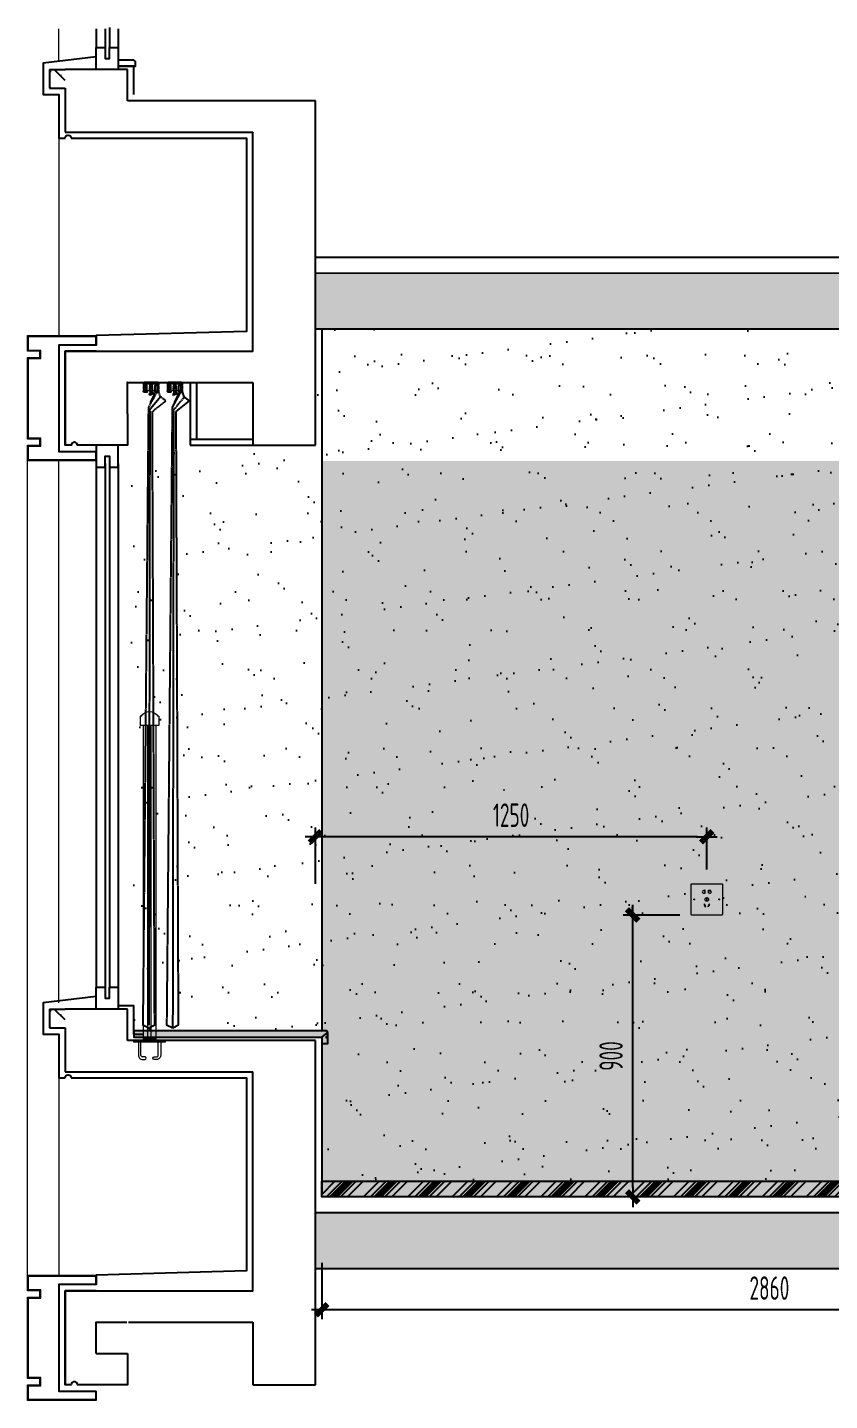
# Model space of a CAD drawing. Header units: inches. Extents: x 96003 to 270950, y -80202 to 65998.
# Drawn here: x 153973 to 156535, y 5466 to 9850 of the extents above; entities that cross this region are included whole.
import ezdxf

# ---------------------------------------------------------------- set-up
doc = ezdxf.new("R2010")
doc.units = ezdxf.units.IN
doc.header["$LTSCALE"] = 10
doc.header["$MEASUREMENT"] = 0
doc.linetypes.add('DASH', pattern=[0.35, 0.25, -0.1])
for name, color, linetype in [('01', 200, 'Continuous'), ('16', 12, 'Continuous'), ('81', 81, 'Continuous'), ('A_SURFACE', 9, 'Continuous'), ('AD-土建柱轮廓线', 200, 'Continuous'), ('EL-03', 3, 'Continuous'), ('EL-30', 30, 'Continuous'), ('EL-BHATCH-250', 250, 'Continuous'), ('FC-地面造型', 136, 'Continuous'), ('PUB_HATCH', 8, 'Continuous'), ('SBEI', 1, 'Continuous')]:
    doc.layers.add(name, color=color, linetype=linetype)
for name, color, linetype, lineweight in [('D-地面铺装', 252, 'Continuous', 9), ('F-2', 145, 'Continuous', 0), ('J-金属幕墙', 34, 'Continuous', 13), ('L-栏杆扶手', 73, 'Continuous', 13), ('L-立面看线', 8, 'Continuous', 13)]:
    doc.layers.add(name, color=color, linetype=linetype, lineweight=lineweight)
doc.styles.add('CCD_DIM', font='archs.shx', dxfattribs={"width": 0.7})
doc.dimstyles.new('1.30', dxfattribs={"dimscale": 30, "dimtxt": 2.5, "dimasz": 1, "dimexe": 1, "dimexo": 1.5, "dimgap": 1, "dimtad": 1, "dimdec": 0, "dimrnd": 5, "dimdsep": 46, "dimtxsty": 'CCD_DIM', "dimblk": 'CCD_Dimension_Tick', "dimcen": 1, "dimclrd": 44, "dimclre": 44, "dimclrt": 2, "dimadec": 0, "dimazin": 2, "dimtfac": 1, "dimtdec": 0, "dimtix": 1, "dimtmove": 2, "dimatfit": 3, "dimldrblk": 'CCD_Dimension_Tick', "dimfxl": 5, "dimfxlon": 1, "dimtolj": 1, "dimarcsym": 0})
pattern_1 = [(45, (190901.26, -77467.75), (-35.35534, 35.35534), []), (50, (190901.26, -77467.75), (143.452, -12.5504), [15, -165]), (355, (190901.26, -77467.75), (-27.7503, 150.4384), [12, -132]), (100.4514, (190913.22, -77468.8), (115.702, 137.888), [12.748, -140.2284]), (46.184, (190901.26, -77427.75), (213.448, -33.104), [22.5, -247.5]), (96.6356, (190919.05, -77430.5), (186.9325, 194.824), [19.122, -210.343]), (351.184, (190901.26, -77427.75), (186.932, 194.824), [18, -198]), (21, (190921.26, -77437.75), (119.3814, -80.5238), [15, -165]), (326, (190921.26, -77437.75), (48.663, 145.03), [12, -132]), (71.4514, (190931.21, -77444.46), (168.0445, 64.506), [12.748, -140.2284]), (37.5, (190901.26, -77467.75), (2.43197, 66.57877), [0, -130.4, 0, -134, 0, -132.5]), (7.5, (190901.26, -77467.75), (52.6139, 78.8823), [0, -76.4, 0, -127.4, 0, -50.5]), (327.5, (190856.66, -77467.75), (106.7645, -4.511), [0, -50, 0, -156, 0, -207]), (317.5, (190836.66, -77467.75), (116.6372, 20.021), [0, -65, 0, -103.6, 0, -147])]
pattern_2 = [(45, (190901.26, -74467.75), (-35.35534, 35.35534), []), (50, (190901.26, -74467.75), (143.452, -12.5504), [15, -165]), (355, (190901.26, -74467.75), (-27.7503, 150.4384), [12, -132]), (100.4514, (190913.22, -74468.8), (115.702, 137.888), [12.748, -140.2284]), (46.184, (190901.26, -74427.75), (213.448, -33.104), [22.5, -247.5]), (96.6356, (190919.05, -74430.5), (186.9325, 194.824), [19.122, -210.343]), (351.184, (190901.26, -74427.75), (186.932, 194.824), [18, -198]), (21, (190921.26, -74437.75), (119.3814, -80.5238), [15, -165]), (326, (190921.26, -74437.75), (48.663, 145.03), [12, -132]), (71.4514, (190931.21, -74444.46), (168.0445, 64.506), [12.748, -140.2284]), (37.5, (190901.26, -74467.75), (2.43197, 66.57877), [0, -130.4, 0, -134, 0, -132.5]), (7.5, (190901.26, -74467.75), (52.6139, 78.8823), [0, -76.4, 0, -127.4, 0, -50.5]), (327.5, (190856.66, -74467.75), (106.7645, -4.511), [0, -50, 0, -156, 0, -207]), (317.5, (190836.66, -74467.75), (116.6372, 20.021), [0, -65, 0, -103.6, 0, -147])]

# ---------------------------------------------------------------- blocks, each defined once
blk = doc.blocks.new('CCD_Dimension_Tick')
at = {"color": 0, "linetype": 'ByBlock'}
for p, q in [((-1.09, 0), (0, 0)), ((0, 0), (1.09, 0))]:
    blk.add_line(p, q, dxfattribs=at)
at = {"color": 0, "linetype": 'Continuous', "const_width": 0.608}
blk.add_lwpolyline([(-0.61, -0.61), (0.61, 0.61)], dxfattribs=at)
blk = doc.blocks.new('*D708')
at = {"layer": 'Defpoints', "color": 0, "linetype": 'ByBlock', "transparency": 16777216}
for p in [(154912.8, 6166.2, 0), (157772.8, 6116.2), (154912.8, 5756.2)]:
    blk.add_point(p, dxfattribs=at)
at = {"layer": 'FC-地面造型', "color": 44, "linetype": 'ByBlock', "lineweight": -2, "transparency": 16777216}
for p, q in [((154912.8, 5906.2), (154912.8, 5726.2)), ((157772.8, 5906.2), (157772.8, 5726.2)), ((157742.8, 5756.2), (154942.8, 5756.2))]:
    blk.add_line(p, q, dxfattribs=at)
at = {"layer": 'FC-地面造型', "color": 44, "linetype": 'ByBlock', "lineweight": -2, "transparency": 16777216, "xscale": 30, "yscale": 30, "zscale": 30, "rotation": 180}
blk.add_blockref('CCD_Dimension_Tick', (154912.8, 5756.2), dxfattribs=at)
at = {"layer": 'FC-地面造型', "color": 44, "linetype": 'ByBlock', "lineweight": -2, "transparency": 16777216, "xscale": 30, "yscale": 30, "zscale": 30}
blk.add_blockref('CCD_Dimension_Tick', (157772.8, 5756.2), dxfattribs=at)
at = {"layer": 'FC-地面造型', "color": 2, "linetype": 'ByBlock', "transparency": 16777216, "insert": (156342.8, 5825.2), "char_height": 75, "attachment_point": 5, "style": 'CCD_DIM'}
blk.add_mtext('\\A1;2860', dxfattribs=at)
blk = doc.blocks.new('A$C7C994854')
at = {"color": 0}
blk.add_lwpolyline([(0, 100), (95, 100, -0.414214), (97.5, 97.5), (97.5, 2.5, -0.414214), (95, 0), (0, 0, -0.414214), (-2.5, 2.5), (-2.5, 97.5, -0.414214)], format="xyb", close=True, dxfattribs=at)
for points in [[(40.1, 71.5), (40.1, 70), (42.1, 70), (42.1, 79), (40.1, 79), (40.1, 76.7)], [(54.9, 71.5), (54.9, 70), (52.9, 70), (52.9, 79), (54.9, 79), (54.9, 76.7)]]:
    blk.add_lwpolyline(points, dxfattribs=at)
for points in [[(46.5, 45.5), (48.5, 45.5), (48.5, 54.5), (46.5, 54.5)], [(42.6, 26), (44.4, 27), (39.9, 34.8), (38.1, 33.8)], [(50.6, 27), (52.4, 26), (56.9, 33.8), (55.1, 34.8)]]:
    blk.add_lwpolyline(points, close=True, dxfattribs=at)
for centre, radius in [((7.5, 50), 1.54), ((47.5, 50), 6), ((87.5, 50), 1.54)]:
    blk.add_circle(centre, radius, dxfattribs=at)
for centre, start, end in [((37.1, 74.1), 40.2111, 319.7889), ((57.9, 74.1), 220.2111, 139.7889)]:
    blk.add_arc(centre, 4, start, end, dxfattribs=at)
blk = doc.blocks.new('*U64')
at = {"xscale": -1}
blk.add_blockref('A$C7C994854', (40.4, -29.9), dxfattribs=at)
blk = doc.blocks.new('*D716')
at = {"layer": 'Defpoints', "color": 0, "linetype": 'ByBlock', "transparency": 16777216}
for p in [(155906.2, 7016.2), (156142.8, 7016.2), (156131.2, 6116.2)]:
    blk.add_point(p, dxfattribs=at)
at = {"layer": 'FC-地面造型', "color": 44, "linetype": 'ByBlock', "lineweight": -2, "transparency": 16777216}
for p, q in [((156056.2, 7016.2), (155876.2, 7016.2)), ((155906.2, 6146.2), (155906.2, 6986.2)), ((156056.2, 6116.2), (155876.2, 6116.2))]:
    blk.add_line(p, q, dxfattribs=at)
at = {"layer": 'FC-地面造型', "color": 44, "linetype": 'ByBlock', "lineweight": -2, "transparency": 16777216, "xscale": 30, "yscale": 30, "zscale": 30}
for p, rotation in [((155906.2, 7016.2), 90), ((155906.2, 6116.2), 270)]:
    blk.add_blockref('CCD_Dimension_Tick', p, dxfattribs=dict(at, rotation=rotation))
at = {"layer": 'FC-地面造型', "color": 2, "linetype": 'ByBlock', "transparency": 16777216, "insert": (155837.2, 6566.2), "char_height": 75, "attachment_point": 5, "rotation": 90, "style": 'CCD_DIM'}
blk.add_mtext('\\A1;900', dxfattribs=at)
blk = doc.blocks.new('*D719')
at = {"layer": 'Defpoints', "color": 0, "linetype": 'ByBlock', "transparency": 16777216}
for p in [(154892.8, 7266.1), (156142.8, 7116.2), (154892.8, 6616.2)]:
    blk.add_point(p, dxfattribs=at)
at = {"layer": 'FC-地面造型', "color": 44, "linetype": 'ByBlock', "lineweight": -2, "transparency": 16777216}
for p, q in [((154892.8, 7116.1), (154892.8, 7296.1)), ((156142.8, 7161.2), (156142.8, 7296.1)), ((156112.8, 7266.1), (154922.8, 7266.1))]:
    blk.add_line(p, q, dxfattribs=at)
at = {"layer": 'FC-地面造型', "color": 44, "linetype": 'ByBlock', "lineweight": -2, "transparency": 16777216, "xscale": 30, "yscale": 30, "zscale": 30, "rotation": 180}
blk.add_blockref('CCD_Dimension_Tick', (154892.8, 7266.1), dxfattribs=at)
at = {"layer": 'FC-地面造型', "color": 44, "linetype": 'ByBlock', "lineweight": -2, "transparency": 16777216, "xscale": 30, "yscale": 30, "zscale": 30}
blk.add_blockref('CCD_Dimension_Tick', (156142.8, 7266.1), dxfattribs=at)
at = {"layer": 'FC-地面造型', "color": 2, "linetype": 'ByBlock', "transparency": 16777216, "insert": (155517.8, 7335.2), "char_height": 75, "attachment_point": 5, "style": 'CCD_DIM'}
blk.add_mtext('\\A1;1250', dxfattribs=at)
blk = doc.blocks.new('A$C29FB2657')
blk.add_lwpolyline([(50, 0), (-50, 0), (-50, -6), (50, -6), (50, 0)])
for points in [[(-35.5, -6), (-35.5, -48, 0.414214), (-22.5, -61), (-14.5, -61, 1), (-14.5, -53), (-22.5, -53, -0.414214), (-27.5, -48), (-27.5, -6)], [(35.5, -6), (35.5, -48, -0.414214), (22.5, -61), (14.5, -61, -1), (14.5, -53), (22.5, -53, 0.414214), (27.5, -48), (27.5, -6)]]:
    blk.add_lwpolyline(points, format="xyb")
blk = doc.blocks.new('ERYRTEYRTYTRYU')
at = {"layer": 'EL-BHATCH-250'}
h = blk.add_hatch(dxfattribs=at)
h.set_pattern_fill('ANSI36', color=256)
h.set_pattern_definition([(45, (-797212.6542, -227327.022), (1.683798023, 6.173926083), [7.9375, -1.5875, 0, -1.5875])])
h.paths.add_polyline_path([(194823.9, -79002.6), (194828.9, -78997.6), (195443.9, -78997.6), (195443.9, -79017.6), (194843.9, -79017.6), (194843.9, -79037.6), (194823.9, -79037.6), (194823.9, -79020.1), (194828.9, -79020.1), (194828.9, -79015.1), (194823.9, -79015.1)])
at = {"layer": 'PUB_HATCH'}
h = blk.add_hatch(dxfattribs=at)
h.set_pattern_fill('钢筋混凝土', color=256, scale=20, style=0)
h.set_pattern_definition(pattern_2)
h.paths.add_polyline_path([(195663.9, -75987.6), (195663.9, -75927.6), (195713.9, -75927.6), (195713.9, -75987.6)])
h = blk.add_hatch(dxfattribs=at)
h.set_pattern_fill('钢筋混凝土', color=256, scale=20, style=0)
h.set_pattern_definition(pattern_2)
h.paths.add_polyline_path([(195663.9, -75987.6), (195663.9, -75927.6), (195713.9, -75927.6), (195713.9, -75987.6)])
h = blk.add_hatch(dxfattribs=at)
h.set_pattern_fill('普通砖', color=256, scale=50, style=0)
h.set_pattern_definition([(45, (134887.13, -103269.03), (-88.38838, 88.38838), [])])
h.paths.add_polyline_path([(195603.9, -77037.6), (195603.9, -76997.6), (195603.9, -76957.6)])
h = blk.add_hatch(dxfattribs=at)
h.set_pattern_fill('钢筋混凝土', color=256, scale=20, style=0)
h.set_pattern_definition(pattern_1)
h.paths.add_polyline_path([(195663.9, -78987.6), (195663.9, -78927.6), (195713.9, -78927.6), (195713.9, -78987.6)])
h = blk.add_hatch(dxfattribs=at)
h.set_pattern_fill('钢筋混凝土', color=256, scale=20, style=0)
h.set_pattern_definition(pattern_1)
h.paths.add_polyline_path([(195663.9, -78987.6), (195663.9, -78927.6), (195713.9, -78927.6), (195713.9, -78987.6)])
h = blk.add_hatch(dxfattribs=at)
h.set_pattern_fill('普通砖', color=256, scale=50, style=0)
h.set_pattern_definition([(45, (134887.13, -106269.03), (-88.38838, 88.38838), [])])
h.paths.add_polyline_path([(195603.9, -80037.6), (195603.9, -79997.6), (195603.9, -79957.6)])
at = {"layer": '81', "color": 136}
for p, q in [((195493.9, -75798.3, 0), (195493.9, -75857.6, 0)), ((195521.9, -75793.6, 0), (195521.9, -75857.6, 0)), ((195535.9, -75798.3, 0), (195535.9, -75857.6, 0)), ((195563.9, -75798.3, 0), (195563.9, -75857.6, 0)), ((195493.9, -77186, 0), (195493.9, -78857.6, 0)), ((195521.9, -77186, 0), (195521.9, -78857.6, 0)), ((195535.9, -77186, 0), (195535.9, -78857.6, 0)), ((195563.9, -77186, 0), (195563.9, -78857.6, 0)), ((195493.9, -78798.3, 0), (195493.9, -78857.6, 0)), ((195521.9, -78793.6, 0), (195521.9, -78857.6, 0)), ((195535.9, -78798.3, 0), (195535.9, -78857.6, 0)), ((195563.9, -78798.3, 0), (195563.9, -78857.6, 0))]:
    blk.add_line(p, q, dxfattribs=at)
at = {"layer": '81', "color": 136, "elevation": 0}
for points in [[(195563.9, -75857.6), (195535.9, -75857.6), (195535.9, -75892.6), (195521.9, -75892.6), (195521.9, -75857.6), (195493.9, -75857.6), (195493.9, -75927.6), (195563.9, -75927.6)], [(195563.9, -75857.6), (195535.9, -75857.6), (195535.9, -75892.6), (195521.9, -75892.6), (195521.9, -75857.6), (195493.9, -75857.6), (195493.9, -75927.6), (195563.9, -75927.6)], [(195563.9, -77197.6), (195535.9, -77197.6), (195535.9, -77162.6), (195521.9, -77162.6), (195521.9, -77197.6), (195493.9, -77197.6), (195493.9, -77127.6), (195563.9, -77127.6)], [(195563.9, -78857.6), (195535.9, -78857.6), (195535.9, -78892.6), (195521.9, -78892.6), (195521.9, -78857.6), (195493.9, -78857.6), (195493.9, -78927.6), (195563.9, -78927.6)], [(195563.9, -78857.6), (195535.9, -78857.6), (195535.9, -78892.6), (195521.9, -78892.6), (195521.9, -78857.6), (195493.9, -78857.6), (195493.9, -78927.6), (195563.9, -78927.6)]]:
    blk.add_lwpolyline(points, close=True, dxfattribs=at)
at = {"layer": 'A_SURFACE'}
blk.add_line((195443.9, -79007.6, 0), (195413.9, -79007.6, 0), dxfattribs=at)
at = {"layer": 'A_SURFACE', "color": 20, "elevation": 0}
for points in [[(195443.9, -76007.6), (195443.9, -75917.6), (195493.9, -75917.6)], [(195563.9, -75887.6), (195733.9, -75907.6), (195733.9, -76007.6), (195683.9, -76007.6), (195683.9, -76147.6), (195663.9, -76147.6)], [(195643.9, -76147.6), (195083.9, -76147.6), (195084.2, -76763.9), (195563.9, -76777.6), (195563.9, -76807.6), (195683.9, -76807.6), (195683.9, -77147.6), (195563.9, -77147.6)], [(195563.9, -78887.6), (195733.9, -78907.6), (195733.9, -79007.6), (195683.9, -79007.6), (195683.9, -79147.6), (195663.9, -79147.6)], [(195443.9, -79007.6), (195443.9, -78917.6), (195493.9, -78917.6)], [(195443.9, -79017.6), (194843.9, -79017.6), (194843.9, -79517.6)], [(195643.9, -79147.6), (195083.9, -79147.6), (195084.2, -79763.9), (195563.9, -79777.6), (195563.9, -79807.6), (195683.9, -79807.6), (195683.9, -80147.6), (195563.9, -80147.6)]]:
    blk.add_lwpolyline(points, dxfattribs=at)
at = {"layer": 'A_SURFACE', "color": 20}
for centre in [(195653.9, -76147.6, 0), (195653.9, -79147.6, 0)]:
    blk.add_arc(centre, 10, 0, 180, dxfattribs=at)
at = {"layer": 'AD-土建柱轮廓线'}
for p, q in [((195463.9, -76027.6, 0), (195463.9, -75927.6, 0)), ((195463.9, -75927.6, 0), (195663.9, -75927.6, 0)), ((195713.9, -75927.6, 0), (195663.9, -75927.6, 0)), ((195713.9, -75927.6, 0), (195663.9, -75927.6, 0)), ((195713.9, -75927.6, 0), (195713.9, -75987.6, 0)), ((195713.9, -75927.6, 0), (195713.9, -75987.6, 0)), ((195713.9, -75987.6, 0), (195663.9, -75987.6, 0)), ((195663.9, -75987.6, 0), (195663.9, -76127.6, 0)), ((195713.9, -75987.6, 0), (195663.9, -75987.6, 0)), ((194863.9, -76577.6, 0), (194863.9, -76027.6, 0)), ((194863.9, -76027.6, 0), (195463.9, -76027.6, 0)), ((195663.9, -76127.6, 0), (195063.9, -76127.6, 0)), ((194863.9, -76707.6, 0), (194863.9, -76577.6, 0)), ((194863.9, -77127.6, 0), (194863.9, -76707.6, 0)), ((194863.9, -76707.6, 0), (194863.9, -76707.6, 0)), ((195563.9, -76827.6, 0), (195063.9, -76827.6, 0)), ((195563.9, -76827.6, 0), (195663.9, -76827.6, 0)), ((195663.9, -76827.6, 0), (195663.9, -77027.6, 0)), ((195663.9, -76827.6, 0), (195663.9, -76827.6, 0)), ((195663.9, -76827.6, 0), (195663.9, -76907.6, 0)), ((195663.9, -76907.6, 0), (195663.9, -76907.6, 0)), ((195463.9, -77027.6, 0), (195463.9, -77027.6, 0)), ((195663.9, -77027.6, 0), (195663.9, -77027.6, 0)), ((195663.9, -77027.6, 0), (195663.9, -77127.6, 0)), ((195063.9, -77127.6, 0), (194863.9, -77127.6, 0)), ((195463.9, -79027.6, 0), (195463.9, -78927.6, 0)), ((195463.9, -78927.6, 0), (195663.9, -78927.6, 0)), ((195713.9, -78927.6, 0), (195663.9, -78927.6, 0)), ((195713.9, -78927.6, 0), (195663.9, -78927.6, 0)), ((195713.9, -78927.6, 0), (195713.9, -78987.6, 0)), ((195713.9, -78927.6, 0), (195713.9, -78987.6, 0)), ((195713.9, -78987.6, 0), (195663.9, -78987.6, 0)), ((195663.9, -78987.6, 0), (195663.9, -79127.6, 0)), ((195713.9, -78987.6, 0), (195663.9, -78987.6, 0)), ((194863.9, -79577.6, 0), (194863.9, -79027.6, 0)), ((194863.9, -79027.6, 0), (195463.9, -79027.6, 0)), ((195663.9, -79127.6, 0), (195063.9, -79127.6, 0)), ((194863.9, -79707.6, 0), (194863.9, -79577.6, 0)), ((194863.9, -80127.6, 0), (194863.9, -79707.6, 0)), ((194863.9, -79707.6, 0), (194863.9, -79707.6, 0)), ((195563.9, -79827.6, 0), (195063.9, -79827.6, 0)), ((195563.9, -79827.6, 0), (195663.9, -79827.6, 0)), ((195663.9, -79827.6, 0), (195663.9, -80027.6, 0)), ((195663.9, -79827.6, 0), (195663.9, -79827.6, 0)), ((195663.9, -79827.6, 0), (195663.9, -79907.6, 0)), ((195663.9, -79907.6, 0), (195663.9, -79907.6, 0)), ((195563.9, -80027.6, 0), (195463.9, -80027.6, 0)), ((195663.9, -80027.6, 0), (195663.9, -80027.6, 0)), ((195663.9, -80027.6, 0), (195663.9, -80127.6, 0)), ((195063.9, -80127.6, 0), (194863.9, -80127.6, 0))]:
    blk.add_line(p, q, dxfattribs=at)
at = {"layer": 'AD-土建柱轮廓线', "elevation": 0}
for points in [[(194863.9, -76927.6), (194863.9, -76927.6), (194863.9, -76127.6)], [(195461.5, -76927.6), (195063.9, -76927.6)], [(195063.9, -76927.6), (195063.9, -77127.6)], [(195463.9, -77027.6), (195463.9, -77027.6), (195463.9, -77027.6), (195463.9, -76927.6), (195466.3, -76927.6)], [(194863.9, -79927.6), (194863.9, -79927.6), (194863.9, -79127.6)], [(195461.5, -79927.6), (195063.9, -79927.6)], [(195063.9, -79927.6), (195063.9, -80127.6)], [(195563.9, -80027.6), (195563.9, -80027.6), (195563.9, -80027.6), (195563.9, -79927.6), (195466.3, -79927.6)]]:
    blk.add_lwpolyline(points, dxfattribs=at)
for points in [[(195463.9, -77027.6), (195463.9, -77127.6), (195623.9, -77127.6, -0.996715), (195644, -77127.6), (195663.9, -77127.6), (195663.9, -76827.6), (195063.9, -76827.6), (195063.9, -76127.6)], [(195463.9, -80027.6), (195463.9, -80127.6), (195623.9, -80127.6, -0.996715), (195644, -80127.6), (195663.9, -80127.6), (195663.9, -79827.6), (195063.9, -79827.6), (195063.9, -79127.6)]]:
    blk.add_lwpolyline(points, format="xyb", dxfattribs=at)
at = {"layer": 'D-地面铺装', "elevation": 0}
for points in [[(195463.9, -76027.6), (195463.9, -75927.6)], [(195463.9, -79027.6), (195463.9, -78927.6)]]:
    blk.add_lwpolyline(points, dxfattribs=at)
at = {"layer": 'EL-03', "elevation": 0}
for points in [[(195493.9, -75917.6), (195443.9, -75917.6), (195438.9, -75917.6), (195438.9, -75902.6), (195443.9, -75897.6), (195493.9, -75897.6)], [(194823.9, -79002.6), (194828.9, -78997.6), (195443.9, -78997.6), (195443.9, -79017.6), (194843.9, -79017.6), (194843.9, -79037.6), (194843.9, -79037.6), (194823.9, -79037.6), (194823.9, -79020.1), (194828.9, -79020.1), (194828.9, -79015.1), (194823.9, -79015.1), (194823.9, -79002.6)]]:
    blk.add_lwpolyline(points, dxfattribs=at)
at = {"layer": 'EL-30', "elevation": 0}
blk.add_lwpolyline([(194843.9, -79017.6), (194823.9, -79002.6)], dxfattribs=at)
at = {"layer": 'J-金属幕墙'}
blk.add_line((195783.9, -79777.6, 0), (195783.9, -77177.6, 0), dxfattribs=at)
at = {"layer": 'J-金属幕墙', "elevation": 0}
for points in [[(195563.9, -77147.6), (195563.9, -77177.6), (195783.9, -77177.6), (195783.9, -77127.6), (195743.9, -77127.6), (195743.9, -77107.6), (195783.9, -77107.6), (195783.9, -76847.6), (195743.9, -76847.6), (195743.9, -76827.6), (195783.9, -76827.6), (195783.9, -76777.6), (195563.9, -76777.6), (195563.9, -76807.6)], [(195566.9, -77147.6), (195566.9, -77174.6), (195780.9, -77174.6), (195780.9, -77130.6), (195740.9, -77130.6), (195740.9, -77104.6), (195780.9, -77104.6), (195780.9, -76850.6), (195740.9, -76850.6), (195740.9, -76824.6), (195780.9, -76824.6), (195780.9, -76780.6), (195566.9, -76780.6), (195566.9, -76807.6)], [(195563.9, -80147.6), (195563.9, -80177.6), (195783.9, -80177.6), (195783.9, -80127.6), (195743.9, -80127.6), (195743.9, -80107.6), (195783.9, -80107.6), (195783.9, -79847.6), (195743.9, -79847.6), (195743.9, -79827.6), (195783.9, -79827.6), (195783.9, -79777.6), (195563.9, -79777.6), (195563.9, -79807.6)], [(195566.9, -80147.6), (195566.9, -80174.6), (195780.9, -80174.6), (195780.9, -80130.6), (195740.9, -80130.6), (195740.9, -80104.6), (195780.9, -80104.6), (195780.9, -79850.6), (195740.9, -79850.6), (195740.9, -79824.6), (195780.9, -79824.6), (195780.9, -79780.6), (195566.9, -79780.6), (195566.9, -79807.6)]]:
    blk.add_lwpolyline(points, dxfattribs=at)
at = {"layer": 'L-栏杆扶手'}
for p, q in [((195363.7, -77992.7, 0), (195367.7, -77992.7, 0)), ((195363.7, -77992.7, 0), (195363.7, -78022.7, 0)), ((195363.7, -78022.7, 0), (195423.9, -78022.7, 0)), ((195373.7, -78022.7, 0), (195373.7, -78927.6, 0)), ((195388.9, -78922.6, 0), (195388.9, -78022.7, 0)), ((195398.9, -78922.6, 0), (195398.9, -78022.7, 0)), ((195413.9, -78022.7, 0), (195413.9, -78927.6, 0)), ((195419.9, -77992.7, 0), (195423.9, -77992.7, 0)), ((195423.9, -77992.7, 0), (195423.9, -78022.7, 0)), ((195373.7, -78798.3, 0), (195373.7, -79027.6, 0)), ((195388.9, -79022.6, 0), (195388.9, -78798.3, 0)), ((195398.9, -79022.6, 0), (195398.9, -78798.3, 0)), ((195413.9, -78798.3, 0), (195413.9, -79027.6, 0)), ((195413.9, -79022.6, 0), (195373.7, -79022.6, 0))]:
    blk.add_line(p, q, dxfattribs=at)
at = {"layer": 'L-栏杆扶手', "elevation": 0}
for points in [[(195443.9, -76027.6), (195413.9, -76027.6), (195443.9, -76027.6)], [(195443.9, -79027.6), (195413.9, -79027.6), (195443.9, -79027.6)]]:
    blk.add_lwpolyline(points, dxfattribs=at)
at = {"layer": 'L-栏杆扶手'}
blk.add_arc((195393.8, -78007.7, 0), 30.1, 29.8902, 150.1098, dxfattribs=at)
at = {"layer": 'L-立面看线'}
for p, q in [((195683.9, -75901.8, 0), (195683.9, -75798.3, 0)), ((195683.9, -76147.6, 0), (195683.9, -76777.6, 0)), ((195683.9, -78907.6, 0), (195683.9, -77177.6, 0)), ((195683.9, -78901.8, 0), (195683.9, -78798.3, 0)), ((195683.9, -79147.6, 0), (195683.9, -79777.6, 0))]:
    blk.add_line(p, q, dxfattribs=at)
at = {"layer": 'SBEI', "color": 3}
for p, q in [((195243.9, -76927.6, 0), (195243.9, -77107.6, 0)), ((195263.9, -76927.6, 0), (195263.9, -77127.6, 0)), ((195263.9, -77107.6, 0), (195063.9, -77107.6, 0)), ((195263.9, -77127.6, 0), (195063.9, -77127.6, 0))]:
    blk.add_line(p, q, dxfattribs=at)
at = {"layer": 'L-栏杆扶手'}
blk.add_blockref('A$C29FB2657', (195393.8, -79027.6, 0), dxfattribs=at)
blk = doc.blocks.new('*U789')
at = {"linetype": 'DASH', "ltscale": 250}
for p, q in [((2847661.4, -579684.4), (2847661.4, -579689.3)), ((2847661.4, -579691.3), (2847661.4, -579703.4)), ((2847661.4, -579691.3), (2847661.4, -579703.4)), ((2847663.4, -579682.4), (2847706.8, -579682.4)), ((2847671.8, -579706.8), (2847671.8, -579691.8)), ((2847671.8, -579706.8), (2847671.8, -579691.8)), ((2847697.4, -579685.4), (2847697.4, -579687.4)), ((2847698.3, -579706.8), (2847698.3, -579691.8)), ((2847698.3, -579706.8), (2847698.3, -579691.8)), ((2847708.8, -579684.4), (2847708.8, -579689.3)), ((2847708.8, -579691.3), (2847708.8, -579703.4)), ((2847708.8, -579691.3), (2847708.8, -579703.4)), ((2847737.4, -579684.4), (2847737.4, -579689.3)), ((2847737.4, -579691.3), (2847737.4, -579703.4)), ((2847737.4, -579691.3), (2847737.4, -579703.4)), ((2847739.4, -579682.4), (2847782.8, -579682.4)), ((2847747.9, -579706.8), (2847747.9, -579691.8)), ((2847747.9, -579706.8), (2847747.9, -579691.8)), ((2847773.4, -579685.4), (2847773.4, -579687.4)), ((2847774.4, -579706.8), (2847774.4, -579691.8)), ((2847774.4, -579706.8), (2847774.4, -579691.8)), ((2847784.8, -579684.4), (2847784.8, -579689.3)), ((2847784.8, -579691.3), (2847784.8, -579703.4)), ((2847784.8, -579691.3), (2847784.8, -579703.4)), ((2847637.7, -579740.7, 0), (2847654.7, -579727.9, 0)), ((2847680.7, -579774.5, 0), (2847637.7, -579740.7, 0)), ((2847654.7, -579727.9, 0), (2847662.4, -579704, 0)), ((2847661.4, -579705.4), (2847661.4, -579710.4)), ((2847662.4, -579704, 0), (2847693.4, -579761.1, 0)), ((2847673.8, -579712.4), (2847663.4, -579712.4)), ((2847673.8, -579712.4), (2847673.8, -579708.2)), ((2847696.4, -579712.4), (2847696.4, -579708.2)), ((2847696.4, -579712.4), (2847706.8, -579712.4)), ((2847708.8, -579705.4), (2847708.8, -579710.4)), ((2847730.7, -579727.9, 0), (2847761.5, -579765.3, 0)), ((2847737.4, -579705.4), (2847737.4, -579710.4)), ((2847749.8, -579712.4), (2847739.4, -579712.4)), ((2847749.8, -579712.4), (2847749.8, -579708.2)), ((2847772.4, -579712.4), (2847772.4, -579708.2)), ((2847772.4, -579712.4), (2847782.8, -579712.4)), ((2847784.8, -579705.4), (2847784.8, -579710.4))]:
    blk.add_line(p, q, dxfattribs=at)
at = {"linetype": 'DASH'}
for p, q in [((2847673.2, -581733.8, 0), (2847680.7, -579774.5, 0)), ((2847693.4, -579761.1, 0), (2847711.3, -581733.8, 0)), ((2847765.1, -579773.3, 0), (2847768, -581733.8, 0))]:
    blk.add_line(p, q, dxfattribs=at)
at = {"linetype": 'DASH', "ltscale": 500}
for p, q in [((2847673.2, -581733.8, 0), (2847691.9, -581743.1, 0)), ((2847691.9, -581743.1, 0), (2847711.3, -581733.8, 0)), ((2847749.3, -581734.1, 0), (2847767.9, -581743.4, 0)), ((2847767.9, -581743.4, 0), (2847787.3, -581734.1, 0))]:
    blk.add_line(p, q, dxfattribs=at)
at = {"linetype": 'DASH', "ltscale": 250}
for points in [[(2847697.4, -579685.4), (2847672.8, -579685.4), (2847672.8, -579687.4, -0.289705), (2847670.6, -579685.4), (2847666.4, -579685.4, 0.414214), (2847664.4, -579687.4), (2847664.4, -579707.4, 0.414214), (2847666.4, -579709.4), (2847670.7, -579709.4)], [(2847673.8, -579708.2, 0.598888), (2847672.3, -579708.1), (2847671.5, -579709.4), (2847666.4, -579709.4, -0.414214), (2847664.4, -579707.4), (2847664.4, -579687.4, -0.414214), (2847666.4, -579685.4), (2847670.6, -579685.4)], [(2847665.8, -579691.8, -0.665901), (2847671.8, -579691.8)], [(2847696.4, -579708.2, -0.598888), (2847697.8, -579708.1), (2847698.7, -579709.4), (2847703.8, -579709.4, 0.414214), (2847705.8, -579707.4), (2847705.8, -579687.4, 0.414214), (2847703.8, -579685.4), (2847699.6, -579685.4)], [(2847704.3, -579691.8, 0.665901), (2847698.3, -579691.8)], [(2847773.4, -579685.4), (2847748.8, -579685.4), (2847748.8, -579687.4, -0.289705), (2847746.6, -579685.4), (2847742.4, -579685.4, 0.414214), (2847740.4, -579687.4), (2847740.4, -579707.4, 0.414214), (2847742.4, -579709.4), (2847746.7, -579709.4)], [(2847749.8, -579708.2, 0.598888), (2847748.4, -579708.1), (2847747.5, -579709.4), (2847742.4, -579709.4, -0.414214), (2847740.4, -579707.4), (2847740.4, -579687.4, -0.414214), (2847742.4, -579685.4), (2847746.6, -579685.4)], [(2847741.9, -579691.8, -0.665901), (2847747.9, -579691.8)], [(2847772.4, -579708.2, -0.598888), (2847773.9, -579708.1), (2847774.7, -579709.4), (2847779.8, -579709.4, 0.414214), (2847781.8, -579707.4), (2847781.8, -579687.4, 0.414214), (2847779.8, -579685.4), (2847775.6, -579685.4)], [(2847780.4, -579691.8, 0.665901), (2847774.4, -579691.8)]]:
    blk.add_lwpolyline(points, format="xyb", dxfattribs=at)
for points in [[(2847665.8, -579691.8), (2847665.8, -579706.8)], [(2847680.9, -579698.3), (2847680.9, -579708)], [(2847682.7, -579686.5), (2847682.7, -579699.7)], [(2847686.5, -579685.4), (2847683.7, -579685.4)], [(2847687.5, -579699.7), (2847687.5, -579686.5)], [(2847689.3, -579708), (2847689.3, -579708), (2847689.3, -579698.3)], [(2847704.3, -579691.8), (2847704.3, -579706.8)], [(2847741.9, -579691.8), (2847741.9, -579706.8)], [(2847756.9, -579698.3), (2847756.9, -579708)], [(2847758.7, -579686.5), (2847758.7, -579699.7)], [(2847762.5, -579685.4), (2847759.7, -579685.4)], [(2847763.5, -579699.7), (2847763.5, -579686.5)], [(2847765.3, -579708), (2847765.3, -579708), (2847765.3, -579698.3)], [(2847780.4, -579691.8), (2847780.4, -579706.8)], [(2847683.3, -579708.6), (2847683.3, -579712.3)], [(2847683.6, -579712.8), (2847683.9, -579712.8)], [(2847683.7, -579700.8), (2847686.5, -579700.8)], [(2847683.9, -579712.3), (2847683.9, -579720.6)], [(2847685.4, -579711), (2847684.7, -579711)], [(2847685.4, -579721.5), (2847684.7, -579721.5)], [(2847686.3, -579720.6), (2847686.3, -579711.9)], [(2847686.3, -579712.8), (2847686.6, -579712.8)], [(2847686.9, -579712.3), (2847686.9, -579708.6)], [(2847759.3, -579708.6), (2847759.3, -579712.3)], [(2847759.6, -579712.8), (2847759.9, -579712.8)], [(2847759.7, -579700.8), (2847762.5, -579700.8)], [(2847759.9, -579712.3), (2847759.9, -579720.6)], [(2847761.5, -579711), (2847760.8, -579711)], [(2847761.5, -579721.5), (2847760.8, -579721.5)], [(2847762.3, -579720.6), (2847762.3, -579711.9)], [(2847762.3, -579712.8), (2847762.6, -579712.8)], [(2847762.9, -579712.3), (2847762.9, -579708.6)]]:
    blk.add_lwpolyline(points, dxfattribs=at)
at = {"linetype": 'DASH', "elevation": 0}
blk.add_lwpolyline([(2847654.7, -579727.9), (2847685.4, -579765.3, -0.2087), (2847689.1, -579773.3), (2847692, -581743.1)], format="xyb", dxfattribs=at)
at = {"linetype": 'DASH', "ltscale": 250, "elevation": 0}
for points in [[(2847674.3, -579720.5, -0.594748), (2847689.3, -579717.3), (2847691.3, -579721.2), (2847689.5, -579722.1), (2847687.6, -579718.5, 0.711964), (2847675.9, -579723.4), (2847687.2, -579746), (2847685.4, -579746.8), (2847674.2, -579725.1, -0.13588)], [(2847750.3, -579720.5, -0.594748), (2847765.3, -579717.3), (2847767.3, -579721.2), (2847765.6, -579722.1), (2847763.7, -579718.5, 0.711964), (2847752, -579723.4), (2847763.3, -579746), (2847761.5, -579746.8), (2847750.2, -579725.1, -0.13588)]]:
    blk.add_lwpolyline(points, format="xyb", close=True, dxfattribs=at)
at = {"linetype": 'DASH', "elevation": 0}
blk.add_lwpolyline([(2847749.3, -581733.8), (2847756.8, -579774.5), (2847713.8, -579740.7), (2847730.7, -579727.9), (2847738.4, -579704), (2847769.5, -579761.1), (2847787.3, -581733.8)], dxfattribs=at)
at = {"linetype": 'DASH', "ltscale": 250}
for centre, radius, start, end in [((2847663.4, -579684.4), 2, 90, 180), ((2847661.4, -579690.3), 0.999, 270, 90), ((2847682.6, -579694.8), 1.82, 88.7213, 165.1682), ((2847676.4, -579696.3), 4.89, 336.0033, 23.9967), ((2847683.7, -579686.4), 0.996, 89.9947, 188.2586), ((2847683.7, -579699.8), 0.996, 171.7414, 270.0053), ((2847686.5, -579686.4), 0.996, 351.7414, 90.0053), ((2847686.5, -579699.8), 0.996, 269.9947, 8.2586), ((2847687.5, -579694.8), 1.82, 14.8318, 91.2787), ((2847687.5, -579694.8), 1.82, 14.8318, 91.2787), ((2847693.7, -579696.3), 4.89, 156.0033, 203.9967), ((2847696.9, -579684.6), 2.77, 280.1532, 344.7794), ((2847706.8, -579684.4), 2, 0, 90), ((2847708.8, -579690.3), 0.999, 90, 270), ((2847739.4, -579684.4), 2, 90, 180), ((2847737.4, -579690.3), 0.999, 270, 90), ((2847758.7, -579694.8), 1.82, 88.7213, 165.1682), ((2847752.5, -579696.3), 4.89, 336.0033, 23.9967), ((2847759.7, -579686.4), 0.996, 89.9947, 188.2586), ((2847759.7, -579699.8), 0.996, 171.7414, 270.0053), ((2847762.5, -579686.4), 0.996, 351.7414, 90.0053), ((2847762.5, -579699.8), 0.996, 269.9947, 8.2586), ((2847763.6, -579694.8), 1.82, 14.8318, 91.2787), ((2847763.6, -579694.8), 1.82, 14.8318, 91.2787), ((2847769.8, -579696.3), 4.89, 156.0033, 203.9967), ((2847772.9, -579684.6), 2.77, 280.1532, 344.7794), ((2847782.8, -579684.4), 2, 0, 90), ((2847784.8, -579690.3), 0.999, 90, 270), ((2847661.4, -579704.4), 0.999, 270, 90), ((2847663.4, -579710.4), 2, 180, 270), ((2847668.8, -579705.6), 3.25, 202.6807, 337.3195), ((2847679.7, -579707.6), 0.757, 118.8586, 287.8987), ((2847681.3, -579710.6), 4.15, 95.3143, 117.5624), ((2847681.3, -579710.6), 2.65, 98.3391, 119.9384), ((2847685.1, -579696.9), 11.9, 249.2673, 290.7327), ((2847684.2, -579712.1), 0.921, 195.9269, 230.5269), ((2847685, -579712.1), 1.12, 102.4955, 189.3509), ((2847685, -579720.4), 1.12, 170.6491, 257.5045), ((2847685.2, -579712.1), 1.12, 9.3509, 77.5045), ((2847685.2, -579720.4), 1.12, 282.4955, 350.6491), ((2847686, -579712.1), 0.921, 309.4731, 344.0731), ((2847688.9, -579710.6), 4.15, 62.4376, 84.6857), ((2847688.9, -579710.6), 2.65, 60.0616, 81.6609), ((2847690.4, -579707.6), 0.757, 252.1013, 61.1414), ((2847701.3, -579705.6), 3.25, 202.6805, 337.3193), ((2847706.8, -579710.4), 2, 270, 0), ((2847708.8, -579704.4), 0.999, 90, 270), ((2847737.4, -579704.4), 0.999, 270, 90), ((2847739.4, -579710.4), 2, 180, 270), ((2847744.9, -579705.6), 3.25, 202.6807, 337.3195), ((2847755.8, -579707.6), 0.757, 118.8586, 287.8987), ((2847757.3, -579710.6), 4.15, 95.3143, 117.5624), ((2847757.3, -579710.6), 2.65, 98.3391, 119.9384), ((2847761.1, -579696.9), 11.9, 249.2673, 290.7327), ((2847760.2, -579712.1), 0.921, 195.9269, 230.5269), ((2847761, -579712.1), 1.12, 102.4955, 189.3509), ((2847761, -579720.4), 1.12, 170.6491, 257.5045), ((2847761.2, -579712.1), 1.12, 9.3509, 77.5045), ((2847761.2, -579720.4), 1.12, 282.4955, 350.6491), ((2847762, -579712.1), 0.921, 309.4731, 344.0731), ((2847764.9, -579710.6), 4.15, 62.4376, 84.6857), ((2847764.9, -579710.6), 2.65, 60.0616, 81.6609), ((2847766.5, -579707.6), 0.757, 252.1013, 61.1414), ((2847777.4, -579705.6), 3.25, 202.6805, 337.3193), ((2847782.8, -579710.4), 2, 270, 0), ((2847784.8, -579704.4), 0.999, 90, 270), ((2847754.1, -579773.5, 0), 11, 0.8505, 48.0042)]:
    blk.add_arc(centre, radius, start, end, dxfattribs=at)

msp = doc.modelspace()

# ---------------------------------------------------------------- hatches: boundary and pattern name
h = msp.add_hatch(color=250)
h.dxf.hatch_style = 1
h.paths.add_polyline_path([(157892.8, 9066.4), (157892.8, 8886.7), (154892.8, 8886.4), (154892.8, 9066.1)])
h = msp.add_hatch()
h.set_pattern_fill('AR-SAND', color=250, scale=3)
h.set_pattern_definition([(37.5, (0, 0), (-0.18898007, 5.78047131), [0, -4.56, 0, -5.1, 0, -4.875]), (7.5, (0, 0), (5.3093301, 8.4664382), [0, -2.46, 0, -4.11, 0, -1.575]), (327.5, (-3.69, 0), (9.34242559, 0.01697716), [0, -1.5, 0, -5.4, 0, -7.05]), (317.5, (-3.69, 0), (9.0183798, 2.6330267), [0, -0.75, 0, -3.54, 0, -4.05])])
h.paths.add_polyline_path([(154912.8, 8466.2), (157772.8, 8466.2), (157772.8, 6116.2), (154912.8, 6116.2)])
h = msp.add_hatch(color=250)
h.dxf.hatch_style = 1
h.paths.add_polyline_path([(157892.8, 6066.2), (157892.8, 5886.2), (154892.8, 5886.2), (154892.8, 6066.2)])
at = {"layer": 'FC-地面造型', "linetype": 'ByBlock'}
h = msp.add_hatch(dxfattribs=at)
h.set_pattern_fill('AR-SAND', color=250, scale=100)
h.paths.add_polyline_path([(154292.8, 8516.2), (154892.8, 8516.2), (154892.8, 8886.4), (157172.8, 8886.7), (157172.8, 8535.9), (157072.8, 8575.9), (157052.8, 8575.9), (157052.8, 8525.9), (157062.8, 8525.9), (157062.8, 8515.9), (157772.8, 8516.2), (157772.8, 6166.2), (154912.8, 6166.2), (154927.8, 6646.2), (154312.8, 6646.2)])
h = msp.add_hatch(dxfattribs=at)
h.set_pattern_fill('CYL', color=250, scale=100, angle=90, pattern_type=2)
h.set_pattern_definition([(225, (120136.22, 506437.66), (70.710678, -70.710678), []), (225, (120137.63, 506436.25), (70.710678, -70.710678), []), (225, (120140.46, 506433.42), (70.710678, -70.710678), []), (225, (120146.12, 506427.76), (70.710678, -70.710678), []), (225, (120157.43, 506416.45), (70.710678, -70.710678), []), (225, (120182.89, 506390.99), (70.710678, -70.710678), []), (225, (120194.2, 506379.68), (70.710678, -70.710678), []), (225, (120199.86, 506374.02), (70.710678, -70.710678), []), (225, (120202.69, 506371.19), (70.710678, -70.710678), []), (225, (120204.1, 506369.78), (70.710678, -70.710678), [])])
h.paths.add_polyline_path([(157772.8, 6116.2), (154912.8, 6116.2), (154912.8, 6166.2), (157772.8, 6166.2)])

# ---------------------------------------------------------------- linework, layer by layer
at = {"color": 5}
for p, q in [((157892.8, 9116.3), (154892.8, 9116)), ((157792.9, 6116.2), (155092.8, 6116.2))]:
    msp.add_line(p, q, dxfattribs=at)
at = {"layer": '01'}
for points in [[(157892.8, 9066.4), (157892.8, 8886.7), (154892.8, 8886.4), (154892.8, 9066.1)], [(157892.8, 6066.2), (157892.8, 5886.2), (154892.8, 5886.2), (154892.8, 6066.2)]]:
    msp.add_lwpolyline(points, close=True, dxfattribs=at)
at = {"layer": 'FC-地面造型', "color": 30, "linetype": 'ByBlock', "elevation": 0}
msp.add_lwpolyline([(157772.8, 6116.2), (154912.8, 6116.2), (154912.8, 6166.2), (157772.8, 6166.2)], close=True, dxfattribs=at)
at = {"layer": 'SBEI', "color": 3}
msp.add_line((154912.8, 8886.4), (154912.8, 6646.2), dxfattribs=at)

# ---------------------------------------------------------------- block references
at = {"layer": '16', "color": 138, "xscale": -1}
msp.add_blockref('*U789', (3002128.6, 588398.5), dxfattribs=at)
at = {"layer": 'F-2', "xscale": -1}
msp.add_blockref('*U64', (156135.7, 7046.1), dxfattribs=at)
at = {"layer": 'FC-地面造型', "color": 8, "linetype": 'ByBlock', "xscale": -1}
msp.add_blockref('ERYRTEYRTYTRYU', (349756.7, 85643.8, 0), dxfattribs=at)

# ---------------------------------------------------------------- dimensions: what is measured, and where the dimension line sits
at = {"layer": 'FC-地面造型', "color": 8, "linetype": 'ByBlock'}
dim = msp.add_linear_dim(base=(154892.8, 7266.1), p1=(156142.8, 7116.2), p2=(154892.8, 6616.2), dimstyle='1.30', dxfattribs=at)
dim.commit()
dim.dimension.update_dxf_attribs({"geometry": '*D719', "text_midpoint": (155517.8, 7335.2)})
for base, p1, p2, angle, picture, middle in [((155906.2, 7016.2), (156131.2, 6116.2), (156142.8, 7016.2), 90, '*D716', (155837.2, 6566.2)), ((154912.8, 5756.2), (157772.8, 6116.2), (154912.8, 6166.2, 0), 180, '*D708', (156342.8, 5825.2))]:
    dim = msp.add_linear_dim(base=base, p1=p1, p2=p2, angle=angle, dimstyle='1.30', dxfattribs=at)
    dim.commit()
    dim.dimension.update_dxf_attribs({"geometry": picture, "text_midpoint": middle})

doc.saveas('drawing.dxf')
